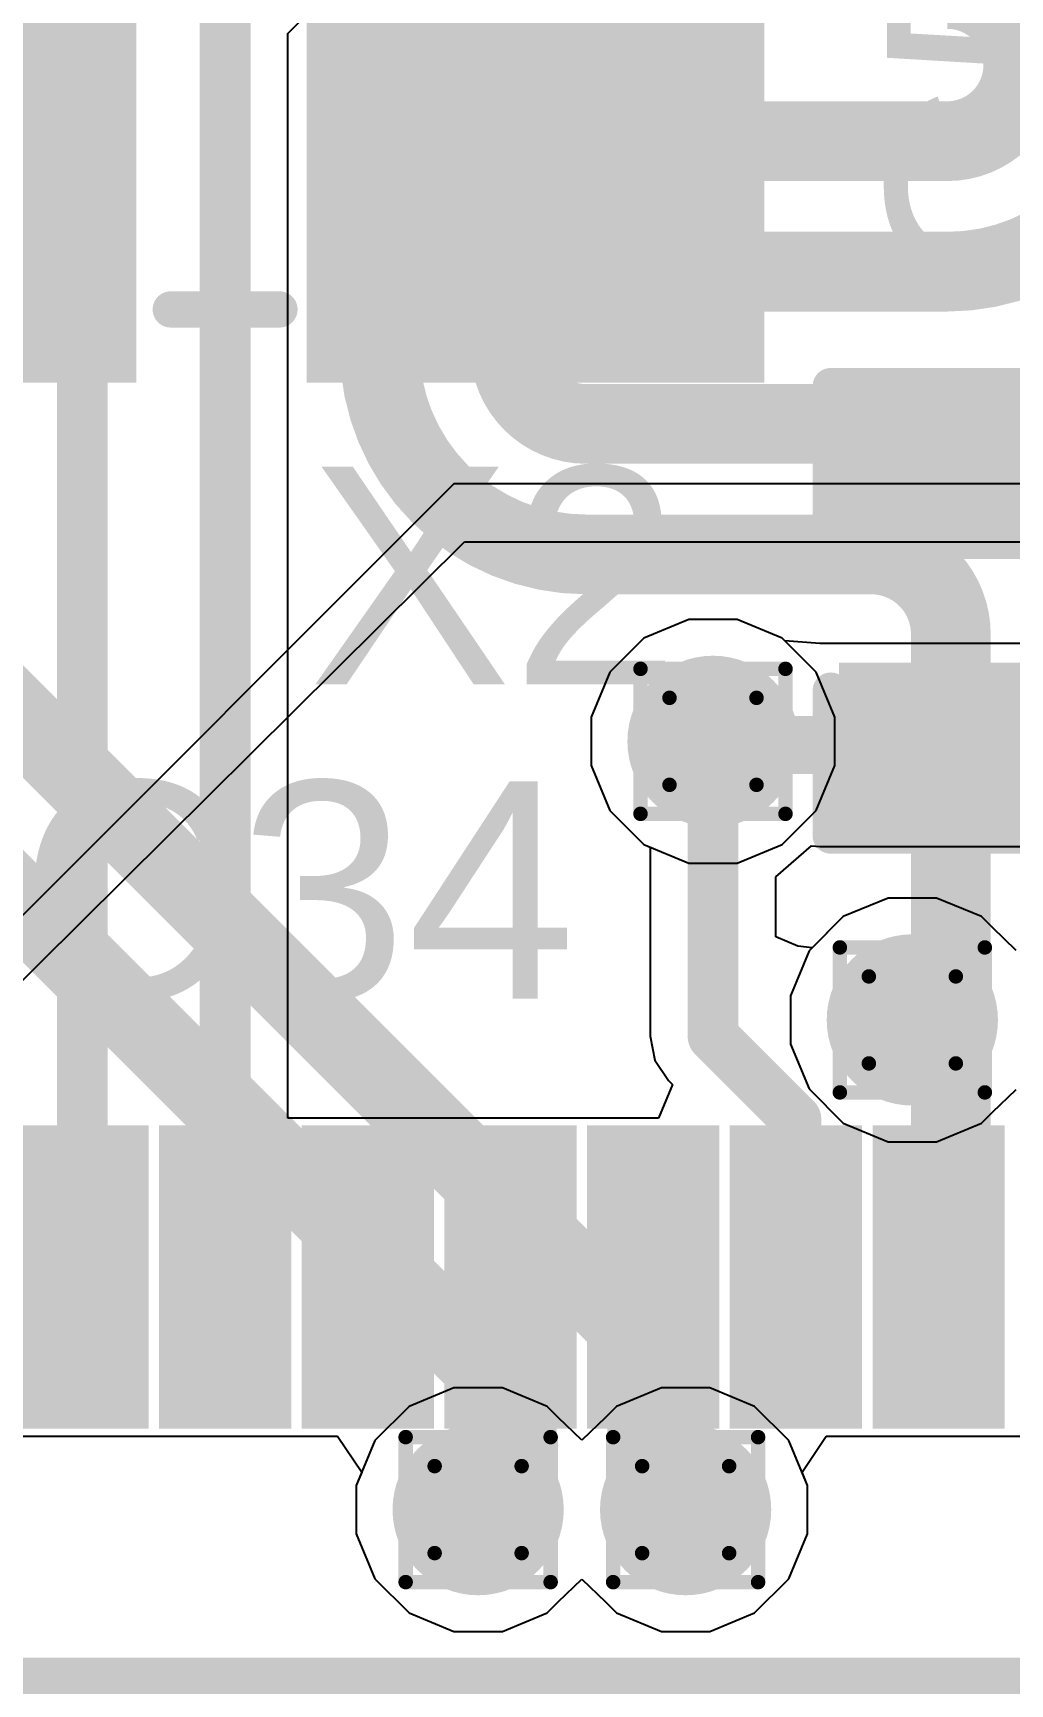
# Model space of a CAD drawing. Header units: inches. Extents: x -6 to 5433, y -4 to 5447.
# Drawn here: x 23.76 to 27.18, y 16.57 to 22.36 of the extents above; entities that cross this region are included whole.
import ezdxf

# ---------------------------------------------------------------- set-up
doc = ezdxf.new("R2010")
doc.units = ezdxf.units.IN
for name, color, linetype in [('Bottom Layer', 5, 'Continuous'), ('Drill Drawing', 1, 'Continuous'), ('Ground', 16, 'Continuous'), ('Power', 76, 'Continuous'), ('Top Layer', 1, 'Continuous'), ('Top Overlay', 2, 'Continuous'), ('Top Paste', 8, 'Continuous'), ('Top Solder', 216, 'Continuous'), ('Via Holes', 16, 'Continuous')]:
    doc.layers.add(name, color=color, linetype=linetype)
doc.styles.add('Arial', font='', dxfattribs={"height": 0.2})
doc.styles.get('Arial').set_extended_font_data('Arial')

# ---------------------------------------------------------------- blocks, each defined once
blk = doc.blocks.new('64_VQFN__9_9__22')
at = {"layer": 'Top Layer'}
for points in [[(-2.88, 4.865), (-2.62, 4.865), (-2.62, 4.005), (-2.88, 4.005)], [(-2.38, 4.865), (-2.12, 4.865), (-2.12, 4.005), (-2.38, 4.005)], [(-1.88, 4.865), (-1.62, 4.865), (-1.62, 4.005), (-1.88, 4.005)], [(-1.38, 4.865), (-1.12, 4.865), (-1.12, 4.005), (-1.38, 4.005)], [(-0.88, 4.865), (-0.62, 4.865), (-0.62, 4.005), (-0.88, 4.005)], [(-0.38, 4.865), (-0.12, 4.865), (-0.12, 4.005), (-0.38, 4.005)], [(0.12, 4.865), (0.38, 4.865), (0.38, 4.005), (0.12, 4.005)]]:
    blk.add_hatch(color=1, dxfattribs=at).paths.add_polyline_path(points)
at = {"layer": 'Top Paste'}
for points in [[(-2.88, 4.865), (-2.62, 4.865), (-2.62, 4.005), (-2.88, 4.005)], [(-2.38, 4.865), (-2.12, 4.865), (-2.12, 4.005), (-2.38, 4.005)], [(-1.88, 4.865), (-1.62, 4.865), (-1.62, 4.005), (-1.88, 4.005)], [(-1.38, 4.865), (-1.12, 4.865), (-1.12, 4.005), (-1.38, 4.005)], [(-0.88, 4.865), (-0.62, 4.865), (-0.62, 4.005), (-0.88, 4.005)], [(-0.38, 4.865), (-0.12, 4.865), (-0.12, 4.005), (-0.38, 4.005)], [(0.12, 4.865), (0.38, 4.865), (0.38, 4.005), (0.12, 4.005)]]:
    blk.add_hatch(color=8, dxfattribs=at).paths.add_polyline_path(points)
at = {"layer": 'Top Solder'}
for points in [[(-2.9816, 4.9666), (-2.5184, 4.9666), (-2.5184, 3.9034), (-2.9816, 3.9034)], [(-2.4816, 4.9666), (-2.0184, 4.9666), (-2.0184, 3.9034), (-2.4816, 3.9034)], [(-1.9816, 4.9666), (-1.5184, 4.9666), (-1.5184, 3.9034), (-1.9816, 3.9034)], [(-1.4816, 4.9666), (-1.0184, 4.9666), (-1.0184, 3.9034), (-1.4816, 3.9034)], [(-0.9816, 4.9666), (-0.5184, 4.9666), (-0.5184, 3.9034), (-0.9816, 3.9034)], [(-0.4816, 4.9666), (-0.0184, 4.9666), (-0.0184, 3.9034), (-0.4816, 3.9034)], [(0.0184, 4.9666), (0.4816, 4.9666), (0.4816, 3.9034), (0.0184, 3.9034)], [(-3.1016, 3.1016), (3.1016, 3.1016), (3.1016, -3.1016), (-3.1016, -3.1016)]]:
    blk.add_hatch(color=216, dxfattribs=at).paths.add_polyline_path(points)
blk = doc.blocks.new('SMD3225_4P_36')
at = {"layer": 'Top Layer'}
for points in [[(-1.8, 1.45), (-0.4, 1.45), (-0.4, 0.25), (-1.8, 0.25)], [(0.4, 1.45), (1.8, 1.45), (1.8, 0.25), (0.4, 0.25)], [(-1.8, -0.25), (-0.4, -0.25), (-0.4, -1.45), (-1.8, -1.45)], [(0.4, -0.25), (1.8, -0.25), (1.8, -1.45), (0.4, -1.45)]]:
    blk.add_hatch(color=1, dxfattribs=at).paths.add_polyline_path(points)
at = {"layer": 'Top Paste'}
for points in [[(-1.8, 1.45), (-0.4, 1.45), (-0.4, 0.25), (-1.8, 0.25)], [(0.4, 1.45), (1.8, 1.45), (1.8, 0.25), (0.4, 0.25)], [(-1.8, -0.25), (-0.4, -0.25), (-0.4, -1.45), (-1.8, -1.45)], [(0.4, -0.25), (1.8, -0.25), (1.8, -1.45), (0.4, -1.45)]]:
    blk.add_hatch(color=8, dxfattribs=at).paths.add_polyline_path(points)
at = {"layer": 'Top Solder'}
for points in [[(-1.9016, 1.5516), (-0.2984, 1.5516), (-0.2984, 0.1484), (-1.9016, 0.1484)], [(0.2984, 1.5516), (1.9016, 1.5516), (1.9016, 0.1484), (0.2984, 0.1484)], [(-1.9016, -0.1484), (-0.2984, -0.1484), (-0.2984, -1.5516), (-1.9016, -1.5516)], [(0.2984, -0.1484), (1.9016, -0.1484), (1.9016, -1.5516), (0.2984, -1.5516)]]:
    blk.add_hatch(color=216, dxfattribs=at).paths.add_polyline_path(points)
at = {"layer": 'Top Overlay'}
for points in [[(0.1778, 1.2954, 0.127, 0.127, 0), (-0.2032, 1.2954, 0.127, 0.127, 0)], [(-1.651, 0.0762, 0.127, 0.127, 0), (-1.651, -0.1016, 0.127, 0.127, 0)], [(1.651, 0.0762, 0.127, 0.127, 0), (1.651, -0.1016, 0.127, 0.127, 0)], [(-2.0828, -0.7112, 0.127, 0.127, 0), (-2.0828, -0.9652, 0.127, 0.127, 0)], [(-1.9558, -0.8382, 0.127, 0.127, 0), (-2.0828, -0.7112, 0.127, 0.127, 0)], [(-1.9558, -0.8382, 0.127, 0.127, 0), (-2.0828, -0.9652, 0.127, 0.127, 0)], [(0.1778, -1.2954, 0.127, 0.127, 0), (-0.2032, -1.2954, 0.127, 0.127, 0)]]:
    blk.add_lwpolyline(points, format="xyseb", dxfattribs=at)
for points in [[(-0.2349, 1.2954, 0.0635, 0.0635, 1), (-0.1714, 1.2954, 0.0635, 0.0635, 1)], [(0.1461, 1.2954, 0.0635, 0.0635, 1), (0.2095, 1.2954, 0.0635, 0.0635, 1)], [(-1.6827, 0.0762, 0.0635, 0.0635, 1), (-1.6193, 0.0762, 0.0635, 0.0635, 1)], [(1.6193, 0.0762, 0.0635, 0.0635, 1), (1.6827, 0.0762, 0.0635, 0.0635, 1)], [(-1.6827, -0.1016, 0.0635, 0.0635, 1), (-1.6193, -0.1016, 0.0635, 0.0635, 1)], [(1.6193, -0.1016, 0.0635, 0.0635, 1), (1.6827, -0.1016, 0.0635, 0.0635, 1)], [(-2.1145, -0.7112, 0.0635, 0.0635, 1), (-2.0511, -0.7112, 0.0635, 0.0635, 1)], [(-2.1145, -0.7112, 0.0635, 0.0635, 1), (-2.0511, -0.7112, 0.0635, 0.0635, 1)], [(-1.9875, -0.8382, 0.0635, 0.0635, 1), (-1.9241, -0.8382, 0.0635, 0.0635, 1)], [(-1.9875, -0.8382, 0.0635, 0.0635, 1), (-1.9241, -0.8382, 0.0635, 0.0635, 1)], [(-2.1145, -0.9652, 0.0635, 0.0635, 1), (-2.0511, -0.9652, 0.0635, 0.0635, 1)], [(-2.1145, -0.9652, 0.0635, 0.0635, 1), (-2.0511, -0.9652, 0.0635, 0.0635, 1)], [(-0.2349, -1.2954, 0.0635, 0.0635, 1), (-0.1714, -1.2954, 0.0635, 0.0635, 1)], [(0.1461, -1.2954, 0.0635, 0.0635, 1), (0.2095, -1.2954, 0.0635, 0.0635, 1)]]:
    blk.add_lwpolyline(points, format="xyseb", close=True, dxfattribs=at)
blk = doc.blocks.new('C___0402_179')
at = {"layer": 'Top Layer'}
for points in [[(-0.6985, -0.3175), (-0.6985, 0.3175), (-0.2413, 0.3175), (-0.2413, -0.3175)], [(0.2413, -0.3175), (0.2413, 0.3175), (0.6985, 0.3175), (0.6985, -0.3175)]]:
    blk.add_hatch(color=1, dxfattribs=at).paths.add_polyline_path(points)
at = {"layer": 'Top Paste'}
for points in [[(-0.6985, -0.3175), (-0.6985, 0.3175), (-0.2413, 0.3175), (-0.2413, -0.3175)], [(0.2413, -0.3175), (0.2413, 0.3175), (0.6985, 0.3175), (0.6985, -0.3175)]]:
    blk.add_hatch(color=8, dxfattribs=at).paths.add_polyline_path(points)
at = {"layer": 'Top Solder'}
for points in [[(-0.7585, -0.3775), (-0.7585, 0.3775), (-0.1813, 0.3775), (-0.1813, -0.3775)], [(0.1813, -0.3775), (0.1813, 0.3775), (0.7585, 0.3775), (0.7585, -0.3775)]]:
    blk.add_hatch(color=216, dxfattribs=at).paths.add_polyline_path(points)
at = {"layer": 'Top Overlay'}
for points in [[(-0.2794, 0.4064, 0.127, 0.127, 0), (-0.7874, 0.4064, 0.127, 0.127, 0)], [(-0.7874, -0.4064, 0.127, 0.127, 0), (-0.7874, 0.4064, 0.127, 0.127, 0)], [(0.7874, 0.4064, 0.127, 0.127, 0), (0.2794, 0.4064, 0.127, 0.127, 0)], [(0.7874, -0.4064, 0.127, 0.127, 0), (0.7874, 0.4064, 0.127, 0.127, 0)], [(-0.2794, -0.4064, 0.127, 0.127, 0), (-0.7874, -0.4064, 0.127, 0.127, 0)], [(0.7874, -0.4064, 0.127, 0.127, 0), (0.2794, -0.4064, 0.127, 0.127, 0)]]:
    blk.add_lwpolyline(points, format="xyseb", dxfattribs=at)
for points in [[(-0.8191, 0.4064, 0.0635, 0.0635, 1), (-0.7556, 0.4064, 0.0635, 0.0635, 1)], [(-0.8191, 0.4064, 0.0635, 0.0635, 1), (-0.7556, 0.4064, 0.0635, 0.0635, 1)], [(-0.3111, 0.4064, 0.0635, 0.0635, 1), (-0.2477, 0.4064, 0.0635, 0.0635, 1)], [(0.2477, 0.4064, 0.0635, 0.0635, 1), (0.3111, 0.4064, 0.0635, 0.0635, 1)], [(0.7556, 0.4064, 0.0635, 0.0635, 1), (0.8191, 0.4064, 0.0635, 0.0635, 1)], [(0.7556, 0.4064, 0.0635, 0.0635, 1), (0.8191, 0.4064, 0.0635, 0.0635, 1)], [(-0.8191, -0.4064, 0.0635, 0.0635, 1), (-0.7556, -0.4064, 0.0635, 0.0635, 1)], [(-0.8191, -0.4064, 0.0635, 0.0635, 1), (-0.7556, -0.4064, 0.0635, 0.0635, 1)], [(-0.3111, -0.4064, 0.0635, 0.0635, 1), (-0.2477, -0.4064, 0.0635, 0.0635, 1)], [(0.2477, -0.4064, 0.0635, 0.0635, 1), (0.3111, -0.4064, 0.0635, 0.0635, 1)], [(0.7556, -0.4064, 0.0635, 0.0635, 1), (0.8191, -0.4064, 0.0635, 0.0635, 1)], [(0.7556, -0.4064, 0.0635, 0.0635, 1), (0.8191, -0.4064, 0.0635, 0.0635, 1)]]:
    blk.add_lwpolyline(points, format="xyseb", close=True, dxfattribs=at)

msp = doc.modelspace()

# ---------------------------------------------------------------- hatches: boundary and pattern name
at = {"layer": 'Bottom Layer'}
h = msp.add_hatch(color=5, dxfattribs=at)
edge = h.paths.add_edge_path()
edge.add_arc((26.1391, 19.875), 0.3, 0, 360)
h = msp.add_hatch(color=5, dxfattribs=at)
edge = h.paths.add_edge_path()
edge.add_arc((26.8375, 18.8989), 0.3, 0, 360)
h = msp.add_hatch(color=5, dxfattribs=at)
edge = h.paths.add_edge_path()
edge.add_arc((25.3161, 17.1831), 0.3, 0, 360)
h = msp.add_hatch(color=5, dxfattribs=at)
edge = h.paths.add_edge_path()
edge.add_arc((26.0431, 17.1831), 0.3, 0, 360)
at = {"layer": 'Ground'}
h = msp.add_hatch(color=16, dxfattribs=at)
edge = h.paths.add_edge_path()
edge.add_arc((26.1391, 19.875), 0.3, 0, 360)
h = msp.add_hatch(color=16, dxfattribs=at)
edge = h.paths.add_edge_path()
edge.add_arc((26.8375, 18.8989), 0.3, 0, 360)
h = msp.add_hatch(color=16, dxfattribs=at)
edge = h.paths.add_edge_path()
edge.add_arc((25.3161, 17.1831), 0.3, 0, 360)
h = msp.add_hatch(color=16, dxfattribs=at)
edge = h.paths.add_edge_path()
edge.add_arc((26.0431, 17.1831), 0.3, 0, 360)
at = {"layer": 'Power'}
h = msp.add_hatch(color=76, dxfattribs=at)
edge = h.paths.add_edge_path()
edge.add_arc((26.1391, 19.875), 0.3, 0, 360)
h = msp.add_hatch(color=76, dxfattribs=at)
edge = h.paths.add_edge_path()
edge.add_arc((26.8375, 18.8989), 0.3, 0, 360)
h = msp.add_hatch(color=76, dxfattribs=at)
edge = h.paths.add_edge_path()
edge.add_arc((25.3161, 17.1831), 0.3, 0, 360)
h = msp.add_hatch(color=76, dxfattribs=at)
edge = h.paths.add_edge_path()
edge.add_arc((26.0431, 17.1831), 0.3, 0, 360)
at = {"layer": 'Top Layer'}
h = msp.add_hatch(color=1, dxfattribs=at)
edge = h.paths.add_edge_path()
edge.add_arc((26.1391, 19.875), 0.3, 0, 360)
h = msp.add_hatch(color=1, dxfattribs=at)
edge = h.paths.add_edge_path()
edge.add_arc((26.8375, 18.8989), 0.3, 0, 360)
h = msp.add_hatch(color=1, dxfattribs=at)
edge = h.paths.add_edge_path()
edge.add_arc((25.3161, 17.1831), 0.3, 0, 360)
h = msp.add_hatch(color=1, dxfattribs=at)
edge = h.paths.add_edge_path()
edge.add_arc((26.0431, 17.1831), 0.3, 0, 360)
at = {"layer": 'Via Holes'}
h = msp.add_hatch(color=7, dxfattribs=at)
edge = h.paths.add_edge_path()
edge.add_arc((26.1391, 19.875), 0.15, 0, 360)
h = msp.add_hatch(color=7, dxfattribs=at)
edge = h.paths.add_edge_path()
edge.add_arc((26.8375, 18.8989), 0.15, 0, 360)
h = msp.add_hatch(color=7, dxfattribs=at)
edge = h.paths.add_edge_path()
edge.add_arc((25.3161, 17.1831), 0.15, 0, 360)
h = msp.add_hatch(color=7, dxfattribs=at)
edge = h.paths.add_edge_path()
edge.add_arc((26.0431, 17.1831), 0.15, 0, 360)

# ---------------------------------------------------------------- linework, layer by layer
at = {"layer": 'Bottom Layer'}
for points in [[(26.9597, 22.9683, 0.2794, 0.2794, -1), (26.9597, 21.5205, 0.2794, 0.2794, 0)], [(26.9597, 22.5111, 0.2794, 0.2794, -1), (26.9597, 21.9777, 0.2794, 0.2794, 0)], [(25.6946, 20.5299, 0.2794, 0.2794, -1), (25.6946, 21.9777, 0.2794, 0.2794, 0)], [(25.6946, 21.9777, 0.2794, 0.2794, 0), (26.9597, 21.9777, 0.2794, 0.2794, 0)], [(22.1488, 21.5169, 0.2794, 0.2794, 0), (25.9082, 17.7574, 0.2794, 0.2794, 0)], [(25.6946, 20.9871, 0.2794, 0.2794, -1), (25.6946, 21.5205, 0.2794, 0.2794, 0)], [(25.6946, 21.5205, 0.2794, 0.2794, 0), (26.9597, 21.5205, 0.2794, 0.2794, 0)], [(21.6916, 21.3275, 0.2794, 0.2794, 0), (25.451, 17.5681, 0.2794, 0.2794, 0)], [(25.6946, 20.9871, 0.2794, 0.2794, 0), (26.693, 20.9871, 0.2794, 0.2794, 0)], [(26.693, 20.9871, 0.2794, 0.2794, -0.414214), (27.4296, 20.2505, 0.2794, 0.2794, 0)], [(25.6946, 20.5299, 0.2794, 0.2794, 0), (26.693, 20.5299, 0.2794, 0.2794, 0)], [(26.693, 20.5299, 0.2794, 0.2794, -0.414214), (26.9724, 20.2505, 0.2794, 0.2794, 0)], [(26.9724, 19.8822, 0.2794, 0.2794, 0), (26.9724, 20.2505, 0.2794, 0.2794, 0)], [(26.9724, 19.0338, 0.2794, 0.2794, 0), (26.9724, 19.8822, 0.2794, 0.2794, 0)], [(26.8375, 18.8989, 0.2794, 0.2794, 0), (26.9724, 19.0338, 0.2794, 0.2794, 0)], [(25.9082, 17.318, 0.2794, 0.2794, 0), (25.9082, 17.7574, 0.2794, 0.2794, 0)], [(25.451, 17.318, 0.2794, 0.2794, 0), (25.451, 17.5681, 0.2794, 0.2794, 0)], [(25.3161, 17.1831, 0.2794, 0.2794, 0), (25.451, 17.318, 0.2794, 0.2794, 0)], [(25.9082, 17.318, 0.2794, 0.2794, 0), (26.0431, 17.1831, 0.2794, 0.2794, 0)]]:
    msp.add_lwpolyline(points, format="xyseb", dxfattribs=at)
for points in [[(25.6248, 21.9777, 0.1397, 0.1397, 1), (25.7645, 21.9777, 0.1397, 0.1397, 1)], [(25.6248, 21.9777, 0.1397, 0.1397, 1), (25.7645, 21.9777, 0.1397, 0.1397, 1)], [(26.8899, 21.9777, 0.1397, 0.1397, 1), (27.0296, 21.9777, 0.1397, 0.1397, 1)], [(26.8899, 21.9777, 0.1397, 0.1397, 1), (27.0296, 21.9777, 0.1397, 0.1397, 1)], [(25.6248, 21.5205, 0.1397, 0.1397, 1), (25.7645, 21.5205, 0.1397, 0.1397, 1)], [(25.6248, 21.5205, 0.1397, 0.1397, 1), (25.7645, 21.5205, 0.1397, 0.1397, 1)], [(26.8899, 21.5205, 0.1397, 0.1397, 1), (27.0296, 21.5205, 0.1397, 0.1397, 1)], [(26.8899, 21.5205, 0.1397, 0.1397, 1), (27.0296, 21.5205, 0.1397, 0.1397, 1)], [(25.6248, 20.9871, 0.1397, 0.1397, 1), (25.7645, 20.9871, 0.1397, 0.1397, 1)], [(25.6248, 20.9871, 0.1397, 0.1397, 1), (25.7645, 20.9871, 0.1397, 0.1397, 1)], [(26.6232, 20.9871, 0.1397, 0.1397, 1), (26.7629, 20.9871, 0.1397, 0.1397, 1)], [(26.6232, 20.9871, 0.1397, 0.1397, 1), (26.7629, 20.9871, 0.1397, 0.1397, 1)], [(25.6248, 20.5299, 0.1397, 0.1397, 1), (25.7645, 20.5299, 0.1397, 0.1397, 1)], [(25.6248, 20.5299, 0.1397, 0.1397, 1), (25.7645, 20.5299, 0.1397, 0.1397, 1)], [(26.6232, 20.5299, 0.1397, 0.1397, 1), (26.7629, 20.5299, 0.1397, 0.1397, 1)], [(26.6232, 20.5299, 0.1397, 0.1397, 1), (26.7629, 20.5299, 0.1397, 0.1397, 1)], [(26.9026, 20.2505, 0.1397, 0.1397, 1), (27.0423, 20.2505, 0.1397, 0.1397, 1)], [(26.9026, 20.2505, 0.1397, 0.1397, 1), (27.0423, 20.2505, 0.1397, 0.1397, 1)], [(26.9026, 19.8822, 0.1397, 0.1397, 1), (27.0423, 19.8822, 0.1397, 0.1397, 1)], [(26.9026, 19.8822, 0.1397, 0.1397, 1), (27.0423, 19.8822, 0.1397, 0.1397, 1)], [(26.9026, 19.0338, 0.1397, 0.1397, 1), (27.0423, 19.0338, 0.1397, 0.1397, 1)], [(26.9026, 19.0338, 0.1397, 0.1397, 1), (27.0423, 19.0338, 0.1397, 0.1397, 1)], [(26.7677, 18.8989, 0.1397, 0.1397, 1), (26.9074, 18.8989, 0.1397, 0.1397, 1)], [(25.8384, 17.7574, 0.1397, 0.1397, 1), (25.9781, 17.7574, 0.1397, 0.1397, 1)], [(25.8384, 17.7574, 0.1397, 0.1397, 1), (25.9781, 17.7574, 0.1397, 0.1397, 1)], [(25.3812, 17.5681, 0.1397, 0.1397, 1), (25.5209, 17.5681, 0.1397, 0.1397, 1)], [(25.3812, 17.5681, 0.1397, 0.1397, 1), (25.5209, 17.5681, 0.1397, 0.1397, 1)], [(25.3812, 17.318, 0.1397, 0.1397, 1), (25.5209, 17.318, 0.1397, 0.1397, 1)], [(25.3812, 17.318, 0.1397, 0.1397, 1), (25.5209, 17.318, 0.1397, 0.1397, 1)], [(25.8384, 17.318, 0.1397, 0.1397, 1), (25.9781, 17.318, 0.1397, 0.1397, 1)], [(25.8384, 17.318, 0.1397, 0.1397, 1), (25.9781, 17.318, 0.1397, 0.1397, 1)], [(25.2463, 17.1831, 0.1397, 0.1397, 1), (25.386, 17.1831, 0.1397, 0.1397, 1)], [(25.9733, 17.1831, 0.1397, 0.1397, 1), (26.113, 17.1831, 0.1397, 0.1397, 1)]]:
    msp.add_lwpolyline(points, format="xyseb", close=True, dxfattribs=at)
at = {"layer": 'Drill Drawing'}
for points in [[(25.8851, 20.129, 0.0508, 0.0508, 0), (26.3931, 20.129, 0.0508, 0.0508, 0)], [(25.8851, 19.621, 0.0508, 0.0508, 0), (25.8851, 20.129, 0.0508, 0.0508, 0)], [(26.3931, 19.621, 0.0508, 0.0508, 0), (26.3931, 20.129, 0.0508, 0.0508, 0)], [(25.9867, 20.0274, 0.0508, 0.0508, 0), (26.2915, 20.0274, 0.0508, 0.0508, 0)], [(25.9867, 19.7226, 0.0508, 0.0508, 0), (25.9867, 20.0274, 0.0508, 0.0508, 0)], [(26.2915, 19.7226, 0.0508, 0.0508, 0), (26.2915, 20.0274, 0.0508, 0.0508, 0)], [(25.9867, 19.7226, 0.0508, 0.0508, 0), (26.2915, 19.7226, 0.0508, 0.0508, 0)], [(25.8851, 19.621, 0.0508, 0.0508, 0), (26.3931, 19.621, 0.0508, 0.0508, 0)], [(26.5835, 19.1529, 0.0508, 0.0508, 0), (27.0915, 19.1529, 0.0508, 0.0508, 0)], [(26.5835, 18.6449, 0.0508, 0.0508, 0), (26.5835, 19.1529, 0.0508, 0.0508, 0)], [(27.0915, 18.6449, 0.0508, 0.0508, 0), (27.0915, 19.1529, 0.0508, 0.0508, 0)], [(26.6851, 19.0513, 0.0508, 0.0508, 0), (26.9899, 19.0513, 0.0508, 0.0508, 0)], [(26.6851, 18.7465, 0.0508, 0.0508, 0), (26.6851, 19.0513, 0.0508, 0.0508, 0)], [(26.9899, 18.7465, 0.0508, 0.0508, 0), (26.9899, 19.0513, 0.0508, 0.0508, 0)], [(26.6851, 18.7465, 0.0508, 0.0508, 0), (26.9899, 18.7465, 0.0508, 0.0508, 0)], [(26.5835, 18.6449, 0.0508, 0.0508, 0), (27.0915, 18.6449, 0.0508, 0.0508, 0)], [(25.0621, 17.4371, 0.0508, 0.0508, 0), (25.5701, 17.4371, 0.0508, 0.0508, 0)], [(25.0621, 16.9291, 0.0508, 0.0508, 0), (25.0621, 17.4371, 0.0508, 0.0508, 0)], [(25.5701, 16.9291, 0.0508, 0.0508, 0), (25.5701, 17.4371, 0.0508, 0.0508, 0)], [(25.7891, 17.4371, 0.0508, 0.0508, 0), (26.2971, 17.4371, 0.0508, 0.0508, 0)], [(25.7891, 16.9291, 0.0508, 0.0508, 0), (25.7891, 17.4371, 0.0508, 0.0508, 0)], [(26.2971, 16.9291, 0.0508, 0.0508, 0), (26.2971, 17.4371, 0.0508, 0.0508, 0)], [(25.1637, 17.3355, 0.0508, 0.0508, 0), (25.4685, 17.3355, 0.0508, 0.0508, 0)], [(25.1637, 17.0307, 0.0508, 0.0508, 0), (25.1637, 17.3355, 0.0508, 0.0508, 0)], [(25.4685, 17.0307, 0.0508, 0.0508, 0), (25.4685, 17.3355, 0.0508, 0.0508, 0)], [(25.8907, 17.3355, 0.0508, 0.0508, 0), (26.1955, 17.3355, 0.0508, 0.0508, 0)], [(25.8907, 17.0307, 0.0508, 0.0508, 0), (25.8907, 17.3355, 0.0508, 0.0508, 0)], [(26.1955, 17.0307, 0.0508, 0.0508, 0), (26.1955, 17.3355, 0.0508, 0.0508, 0)], [(25.1637, 17.0307, 0.0508, 0.0508, 0), (25.4685, 17.0307, 0.0508, 0.0508, 0)], [(25.8907, 17.0307, 0.0508, 0.0508, 0), (26.1955, 17.0307, 0.0508, 0.0508, 0)], [(25.0621, 16.9291, 0.0508, 0.0508, 0), (25.5701, 16.9291, 0.0508, 0.0508, 0)], [(25.7891, 16.9291, 0.0508, 0.0508, 0), (26.2971, 16.9291, 0.0508, 0.0508, 0)]]:
    msp.add_lwpolyline(points, format="xyseb", dxfattribs=at)
for points in [[(25.8724, 20.129, 0.0254, 0.0254, 1), (25.8978, 20.129, 0.0254, 0.0254, 1)], [(25.8724, 20.129, 0.0254, 0.0254, 1), (25.8978, 20.129, 0.0254, 0.0254, 1)], [(26.3804, 20.129, 0.0254, 0.0254, 1), (26.4058, 20.129, 0.0254, 0.0254, 1)], [(26.3804, 20.129, 0.0254, 0.0254, 1), (26.4058, 20.129, 0.0254, 0.0254, 1)], [(25.974, 20.0274, 0.0254, 0.0254, 1), (25.9994, 20.0274, 0.0254, 0.0254, 1)], [(25.974, 20.0274, 0.0254, 0.0254, 1), (25.9994, 20.0274, 0.0254, 0.0254, 1)], [(26.2788, 20.0274, 0.0254, 0.0254, 1), (26.3042, 20.0274, 0.0254, 0.0254, 1)], [(26.2788, 20.0274, 0.0254, 0.0254, 1), (26.3042, 20.0274, 0.0254, 0.0254, 1)], [(25.974, 19.7226, 0.0254, 0.0254, 1), (25.9994, 19.7226, 0.0254, 0.0254, 1)], [(25.974, 19.7226, 0.0254, 0.0254, 1), (25.9994, 19.7226, 0.0254, 0.0254, 1)], [(26.2788, 19.7226, 0.0254, 0.0254, 1), (26.3042, 19.7226, 0.0254, 0.0254, 1)], [(26.2788, 19.7226, 0.0254, 0.0254, 1), (26.3042, 19.7226, 0.0254, 0.0254, 1)], [(25.8724, 19.621, 0.0254, 0.0254, 1), (25.8978, 19.621, 0.0254, 0.0254, 1)], [(25.8724, 19.621, 0.0254, 0.0254, 1), (25.8978, 19.621, 0.0254, 0.0254, 1)], [(26.3804, 19.621, 0.0254, 0.0254, 1), (26.4058, 19.621, 0.0254, 0.0254, 1)], [(26.3804, 19.621, 0.0254, 0.0254, 1), (26.4058, 19.621, 0.0254, 0.0254, 1)], [(26.5708, 19.1529, 0.0254, 0.0254, 1), (26.5962, 19.1529, 0.0254, 0.0254, 1)], [(26.5708, 19.1529, 0.0254, 0.0254, 1), (26.5962, 19.1529, 0.0254, 0.0254, 1)], [(27.0788, 19.1529, 0.0254, 0.0254, 1), (27.1042, 19.1529, 0.0254, 0.0254, 1)], [(27.0788, 19.1529, 0.0254, 0.0254, 1), (27.1042, 19.1529, 0.0254, 0.0254, 1)], [(26.6724, 19.0513, 0.0254, 0.0254, 1), (26.6978, 19.0513, 0.0254, 0.0254, 1)], [(26.6724, 19.0513, 0.0254, 0.0254, 1), (26.6978, 19.0513, 0.0254, 0.0254, 1)], [(26.9772, 19.0513, 0.0254, 0.0254, 1), (27.0026, 19.0513, 0.0254, 0.0254, 1)], [(26.9772, 19.0513, 0.0254, 0.0254, 1), (27.0026, 19.0513, 0.0254, 0.0254, 1)], [(26.6724, 18.7465, 0.0254, 0.0254, 1), (26.6978, 18.7465, 0.0254, 0.0254, 1)], [(26.6724, 18.7465, 0.0254, 0.0254, 1), (26.6978, 18.7465, 0.0254, 0.0254, 1)], [(26.9772, 18.7465, 0.0254, 0.0254, 1), (27.0026, 18.7465, 0.0254, 0.0254, 1)], [(26.9772, 18.7465, 0.0254, 0.0254, 1), (27.0026, 18.7465, 0.0254, 0.0254, 1)], [(26.5708, 18.6449, 0.0254, 0.0254, 1), (26.5962, 18.6449, 0.0254, 0.0254, 1)], [(26.5708, 18.6449, 0.0254, 0.0254, 1), (26.5962, 18.6449, 0.0254, 0.0254, 1)], [(27.0788, 18.6449, 0.0254, 0.0254, 1), (27.1042, 18.6449, 0.0254, 0.0254, 1)], [(27.0788, 18.6449, 0.0254, 0.0254, 1), (27.1042, 18.6449, 0.0254, 0.0254, 1)], [(25.0494, 17.4371, 0.0254, 0.0254, 1), (25.0748, 17.4371, 0.0254, 0.0254, 1)], [(25.0494, 17.4371, 0.0254, 0.0254, 1), (25.0748, 17.4371, 0.0254, 0.0254, 1)], [(25.5574, 17.4371, 0.0254, 0.0254, 1), (25.5828, 17.4371, 0.0254, 0.0254, 1)], [(25.5574, 17.4371, 0.0254, 0.0254, 1), (25.5828, 17.4371, 0.0254, 0.0254, 1)], [(25.7764, 17.4371, 0.0254, 0.0254, 1), (25.8018, 17.4371, 0.0254, 0.0254, 1)], [(25.7764, 17.4371, 0.0254, 0.0254, 1), (25.8018, 17.4371, 0.0254, 0.0254, 1)], [(26.2844, 17.4371, 0.0254, 0.0254, 1), (26.3098, 17.4371, 0.0254, 0.0254, 1)], [(26.2844, 17.4371, 0.0254, 0.0254, 1), (26.3098, 17.4371, 0.0254, 0.0254, 1)], [(25.151, 17.3355, 0.0254, 0.0254, 1), (25.1764, 17.3355, 0.0254, 0.0254, 1)], [(25.151, 17.3355, 0.0254, 0.0254, 1), (25.1764, 17.3355, 0.0254, 0.0254, 1)], [(25.4558, 17.3355, 0.0254, 0.0254, 1), (25.4812, 17.3355, 0.0254, 0.0254, 1)], [(25.4558, 17.3355, 0.0254, 0.0254, 1), (25.4812, 17.3355, 0.0254, 0.0254, 1)], [(25.878, 17.3355, 0.0254, 0.0254, 1), (25.9034, 17.3355, 0.0254, 0.0254, 1)], [(25.878, 17.3355, 0.0254, 0.0254, 1), (25.9034, 17.3355, 0.0254, 0.0254, 1)], [(26.1828, 17.3355, 0.0254, 0.0254, 1), (26.2082, 17.3355, 0.0254, 0.0254, 1)], [(26.1828, 17.3355, 0.0254, 0.0254, 1), (26.2082, 17.3355, 0.0254, 0.0254, 1)], [(25.151, 17.0307, 0.0254, 0.0254, 1), (25.1764, 17.0307, 0.0254, 0.0254, 1)], [(25.151, 17.0307, 0.0254, 0.0254, 1), (25.1764, 17.0307, 0.0254, 0.0254, 1)], [(25.4558, 17.0307, 0.0254, 0.0254, 1), (25.4812, 17.0307, 0.0254, 0.0254, 1)], [(25.4558, 17.0307, 0.0254, 0.0254, 1), (25.4812, 17.0307, 0.0254, 0.0254, 1)], [(25.878, 17.0307, 0.0254, 0.0254, 1), (25.9034, 17.0307, 0.0254, 0.0254, 1)], [(25.878, 17.0307, 0.0254, 0.0254, 1), (25.9034, 17.0307, 0.0254, 0.0254, 1)], [(26.1828, 17.0307, 0.0254, 0.0254, 1), (26.2082, 17.0307, 0.0254, 0.0254, 1)], [(26.1828, 17.0307, 0.0254, 0.0254, 1), (26.2082, 17.0307, 0.0254, 0.0254, 1)], [(25.0494, 16.9291, 0.0254, 0.0254, 1), (25.0748, 16.9291, 0.0254, 0.0254, 1)], [(25.0494, 16.9291, 0.0254, 0.0254, 1), (25.0748, 16.9291, 0.0254, 0.0254, 1)], [(25.5574, 16.9291, 0.0254, 0.0254, 1), (25.5828, 16.9291, 0.0254, 0.0254, 1)], [(25.5574, 16.9291, 0.0254, 0.0254, 1), (25.5828, 16.9291, 0.0254, 0.0254, 1)], [(25.7764, 16.9291, 0.0254, 0.0254, 1), (25.8018, 16.9291, 0.0254, 0.0254, 1)], [(25.7764, 16.9291, 0.0254, 0.0254, 1), (25.8018, 16.9291, 0.0254, 0.0254, 1)], [(26.2844, 16.9291, 0.0254, 0.0254, 1), (26.3098, 16.9291, 0.0254, 0.0254, 1)], [(26.2844, 16.9291, 0.0254, 0.0254, 1), (26.3098, 16.9291, 0.0254, 0.0254, 1)]]:
    msp.add_lwpolyline(points, format="xyseb", close=True, dxfattribs=at)
at = {"layer": 'Ground'}
for p, q in [((26.0542, 20.302), (25.8972, 20.2369)), ((26.224, 20.302), (26.0542, 20.302)), ((26.381, 20.2369), (26.224, 20.302)), ((25.8972, 20.2369), (25.7771, 20.1168)), ((26.5011, 20.1168), (26.381, 20.2369)), ((25.7771, 20.1168), (25.7121, 19.9599)), ((26.5661, 19.9599), (26.5011, 20.1168)), ((25.7121, 19.9599), (25.7121, 19.79)), ((26.5661, 19.79), (26.5661, 19.9599)), ((25.7121, 19.79), (25.7771, 19.6331)), ((26.5011, 19.6331), (26.5661, 19.79)), ((25.7771, 19.6331), (25.8972, 19.513)), ((26.381, 19.513), (26.5011, 19.6331)), ((25.8972, 19.513), (26.0542, 19.448)), ((26.224, 19.448), (26.381, 19.513)), ((26.0542, 19.448), (26.224, 19.448)), ((26.7526, 19.3259), (26.5957, 19.2609)), ((26.9225, 19.3259), (26.7526, 19.3259)), ((27.0794, 19.2609), (26.9225, 19.3259)), ((26.5957, 19.2609), (26.4756, 19.1408)), ((27.1181, 19.2222), (27.0794, 19.2609)), ((27.201, 19.1422), (27.1181, 19.2222)), ((26.4756, 19.1408), (26.4105, 18.9838)), ((26.4105, 18.9838), (26.4105, 18.814)), ((26.4105, 18.814), (26.4756, 18.657)), ((26.4756, 18.657), (26.5957, 18.5369)), ((27.1181, 18.5756), (27.201, 18.6556)), ((27.0794, 18.5369), (27.1181, 18.5756)), ((26.5957, 18.5369), (26.7526, 18.4719)), ((26.9225, 18.4719), (27.0794, 18.5369)), ((26.7526, 18.4719), (26.9225, 18.4719)), ((25.2312, 17.6101), (25.0743, 17.545)), ((25.4011, 17.6101), (25.2312, 17.6101)), ((25.558, 17.545), (25.4011, 17.6101)), ((25.9582, 17.6101), (25.8013, 17.545)), ((26.1281, 17.6101), (25.9582, 17.6101)), ((26.285, 17.545), (26.1281, 17.6101)), ((25.0743, 17.545), (24.9541, 17.4249)), ((25.5967, 17.5064), (25.558, 17.545)), ((25.8013, 17.545), (25.7626, 17.5064)), ((26.4051, 17.4249), (26.285, 17.545)), ((25.6796, 17.4264), (25.5967, 17.5064)), ((25.7626, 17.5064), (25.6796, 17.4264)), ((24.9541, 17.4249), (24.8891, 17.268)), ((26.4701, 17.268), (26.4051, 17.4249)), ((24.8891, 17.268), (24.8891, 17.0981)), ((26.4701, 17.0981), (26.4701, 17.268)), ((24.8891, 17.0981), (24.9541, 16.9412)), ((26.4051, 16.9412), (26.4701, 17.0981)), ((24.9541, 16.9412), (25.0743, 16.8211)), ((25.5967, 16.8597), (25.6796, 16.9397)), ((25.6796, 16.9397), (25.7626, 16.8597)), ((26.285, 16.8211), (26.4051, 16.9412)), ((25.558, 16.8211), (25.5967, 16.8597)), ((25.7626, 16.8597), (25.8013, 16.8211)), ((25.0743, 16.8211), (25.2312, 16.7561)), ((25.4011, 16.7561), (25.558, 16.8211)), ((25.8013, 16.8211), (25.9582, 16.7561)), ((26.1281, 16.7561), (26.285, 16.8211)), ((25.2312, 16.7561), (25.4011, 16.7561)), ((25.9582, 16.7561), (26.1281, 16.7561))]:
    msp.add_line(p, q, dxfattribs=at)
at = {"layer": 'Power'}
for p, q in [((25.2312, 20.777), (22.2758, 17.8216)), ((27.7255, 20.777), (25.2312, 20.777)), ((22.479, 17.8073), (25.268, 20.5735)), ((25.268, 20.5735), (30.6846, 20.5735)), ((26.7526, 19.3259), (26.5957, 19.2609)), ((26.9225, 19.3259), (26.7526, 19.3259)), ((27.0794, 19.2609), (26.9225, 19.3259)), ((26.5957, 19.2609), (26.4756, 19.1408)), ((27.1181, 19.2222), (27.0794, 19.2609)), ((27.201, 19.1422), (27.1181, 19.2222)), ((26.4756, 19.1408), (26.4105, 18.9838)), ((26.4105, 18.9838), (26.4105, 18.814)), ((26.4105, 18.814), (26.4756, 18.657)), ((26.4756, 18.657), (26.5957, 18.5369)), ((27.1181, 18.5756), (27.201, 18.6556)), ((27.0794, 18.5369), (27.1181, 18.5756)), ((26.5957, 18.5369), (26.7526, 18.4719)), ((26.9225, 18.4719), (27.0794, 18.5369)), ((26.7526, 18.4719), (26.9225, 18.4719)), ((25.2312, 17.6101), (25.0743, 17.545)), ((25.4011, 17.6101), (25.2312, 17.6101)), ((25.558, 17.545), (25.4011, 17.6101)), ((25.9582, 17.6101), (25.8013, 17.545)), ((26.1281, 17.6101), (25.9582, 17.6101)), ((26.285, 17.545), (26.1281, 17.6101)), ((25.0743, 17.545), (24.9541, 17.4249)), ((25.5967, 17.5064), (25.558, 17.545)), ((25.8013, 17.545), (25.7626, 17.5064)), ((26.4051, 17.4249), (26.285, 17.545)), ((25.6796, 17.4264), (25.5967, 17.5064)), ((25.7626, 17.5064), (25.6796, 17.4264)), ((24.9541, 17.4249), (24.8891, 17.268)), ((26.4701, 17.268), (26.4051, 17.4249)), ((24.8891, 17.268), (24.8891, 17.0981)), ((26.4701, 17.0981), (26.4701, 17.268)), ((24.8891, 17.0981), (24.9541, 16.9412)), ((26.4051, 16.9412), (26.4701, 17.0981)), ((24.9541, 16.9412), (25.0743, 16.8211)), ((25.5967, 16.8597), (25.6796, 16.9397)), ((25.6796, 16.9397), (25.7626, 16.8597)), ((26.285, 16.8211), (26.4051, 16.9412)), ((25.558, 16.8211), (25.5967, 16.8597)), ((25.7626, 16.8597), (25.8013, 16.8211)), ((25.0743, 16.8211), (25.2312, 16.7561)), ((25.4011, 16.7561), (25.558, 16.8211)), ((25.8013, 16.8211), (25.9582, 16.7561)), ((26.1281, 16.7561), (26.285, 16.8211)), ((25.2312, 16.7561), (25.4011, 16.7561)), ((25.9582, 16.7561), (26.1281, 16.7561))]:
    msp.add_line(p, q, dxfattribs=at)
at = {"layer": 'Top Layer'}
for p, q in [((24.6498, 22.3552), (25.1011, 22.8066)), ((24.6498, 18.5551), (24.6498, 22.3552)), ((26.0542, 20.302), (25.8972, 20.2369)), ((26.224, 20.302), (26.0542, 20.302)), ((26.381, 20.2369), (26.224, 20.302)), ((25.8972, 20.2369), (25.7771, 20.1168)), ((26.3905, 20.2274), (26.381, 20.2369)), ((26.5135, 20.2179), (26.3905, 20.2274)), ((27.4025, 20.2179), (26.5135, 20.2179)), ((26.5135, 20.2179), (26.5135, 20.2179)), ((26.5135, 20.2179), (26.5135, 20.2179)), ((25.7771, 20.1168), (25.7121, 19.9599)), ((25.7121, 19.9599), (25.7121, 19.79)), ((25.7121, 19.79), (25.7771, 19.6331)), ((25.7771, 19.6331), (25.8972, 19.513)), ((25.8972, 19.513), (25.919, 19.504)), ((25.919, 19.504), (25.919, 18.8417)), ((26.3592, 19.4002), (26.484, 19.5094)), ((26.484, 19.5094), (26.5135, 19.5067)), ((26.5135, 19.5067), (26.5135, 19.5067)), ((26.5135, 19.5067), (27.4025, 19.5067)), ((26.3592, 19.1904), (26.3592, 19.4002)), ((26.7526, 19.3259), (26.5957, 19.2609)), ((26.9225, 19.3259), (26.7526, 19.3259)), ((27.0794, 19.2609), (26.9225, 19.3259)), ((26.5957, 19.2609), (26.4862, 19.1515)), ((27.1181, 19.2222), (27.0794, 19.2609)), ((27.201, 19.1422), (27.1181, 19.2222)), ((26.4367, 19.1574), (26.3592, 19.1904)), ((26.4862, 19.1515), (26.4367, 19.1574)), ((25.919, 18.8417), (25.9357, 18.7575)), ((25.9357, 18.7575), (25.9835, 18.6861)), ((25.9835, 18.6861), (25.9971, 18.6724)), ((25.9971, 18.6724), (25.9485, 18.5551)), ((25.9485, 18.5551), (24.6498, 18.5551)), ((22.8016, 17.4411), (24.8234, 17.4411)), ((24.8234, 17.4411), (24.9082, 17.3141)), ((26.4511, 17.3141), (26.5359, 17.4411)), ((26.5359, 17.4411), (27.3234, 17.4411)), ((24.9082, 17.3141), (24.8891, 17.268)), ((26.4701, 17.268), (26.4511, 17.3141)), ((24.8891, 17.268), (24.8891, 17.0981)), ((26.4701, 17.0981), (26.4701, 17.268)), ((24.8891, 17.0981), (24.9541, 16.9412)), ((26.4051, 16.9412), (26.4701, 17.0981)), ((24.9541, 16.9412), (25.0743, 16.8211)), ((25.5967, 16.8597), (25.6796, 16.9397)), ((25.6796, 16.9397), (25.7626, 16.8597)), ((26.285, 16.8211), (26.4051, 16.9412)), ((25.558, 16.8211), (25.5967, 16.8597)), ((25.7626, 16.8597), (25.8013, 16.8211)), ((25.0743, 16.8211), (25.2312, 16.7561)), ((25.4011, 16.7561), (25.558, 16.8211)), ((25.8013, 16.8211), (25.9582, 16.7561)), ((26.1281, 16.7561), (26.285, 16.8211)), ((25.2312, 16.7561), (25.4011, 16.7561)), ((25.9582, 16.7561), (26.1281, 16.7561))]:
    msp.add_line(p, q, dxfattribs=at)
for points in [[(24.4296, 17.9981, 0.1778, 0.1778, 0), (24.4296, 22.4464, 0.1778, 0.1778, 0)], [(23.3168, 21.8336, 0.1778, 0.1778, 0), (23.9296, 21.2208, 0.1778, 0.1778, 0)], [(23.9296, 17.9981, 0.1778, 0.1778, 0), (23.9296, 21.2208, 0.1778, 0.1778, 0)], [(26.1391, 19.7734, 0.2032, 0.2032, 0), (26.228, 19.8623, 0.2032, 0.2032, 0)], [(26.228, 19.8623, 0.2032, 0.2032, 0), (26.958, 19.8623, 0.2032, 0.2032, 0)], [(26.1391, 18.8417, 0.1778, 0.1778, 0), (26.1391, 19.7734, 0.1778, 0.1778, 0)], [(26.8375, 18.8989, 0.2794, 0.2794, 0), (26.9724, 18.764, 0.2794, 0.2794, 0)], [(26.1391, 18.8417, 0.1778, 0.1778, 0), (26.4296, 18.5512, 0.1778, 0.1778, 0)], [(26.9724, 18.0409, 0.2794, 0.2794, 0), (26.9724, 18.764, 0.2794, 0.2794, 0)], [(26.4296, 17.9981, 0.1778, 0.1778, 0), (26.4296, 18.5512, 0.1778, 0.1778, 0)], [(26.9296, 17.9981, 0.2794, 0.2794, 0), (26.9724, 18.0409, 0.2794, 0.2794, 0)], [(25.4296, 17.2966, 0.2794, 0.2794, 0), (25.4296, 17.9981, 0.2794, 0.2794, 0)], [(25.9296, 17.2966, 0.2794, 0.2794, 0), (25.9296, 17.9981, 0.2794, 0.2794, 0)], [(25.3161, 17.1831, 0.2794, 0.2794, 0), (25.4296, 17.2966, 0.2794, 0.2794, 0)], [(25.9296, 17.2966, 0.2794, 0.2794, 0), (26.0431, 17.1831, 0.2794, 0.2794, 0)]]:
    msp.add_lwpolyline(points, format="xyseb", dxfattribs=at)
for points in [[(23.8852, 21.2208, 0.0889, 0.0889, 1), (23.9741, 21.2208, 0.0889, 0.0889, 1)], [(23.8852, 21.2208, 0.0889, 0.0889, 1), (23.9741, 21.2208, 0.0889, 0.0889, 1)], [(26.1772, 19.8623, 0.1016, 0.1016, 1), (26.2788, 19.8623, 0.1016, 0.1016, 1)], [(26.1772, 19.8623, 0.1016, 0.1016, 1), (26.2788, 19.8623, 0.1016, 0.1016, 1)], [(26.9072, 19.8623, 0.1016, 0.1016, 1), (27.0088, 19.8623, 0.1016, 0.1016, 1)], [(26.0883, 19.7734, 0.1016, 0.1016, 1), (26.1899, 19.7734, 0.1016, 0.1016, 1)], [(26.0947, 19.7734, 0.0889, 0.0889, 1), (26.1836, 19.7734, 0.0889, 0.0889, 1)], [(26.7677, 18.8989, 0.1397, 0.1397, 1), (26.9074, 18.8989, 0.1397, 0.1397, 1)], [(26.0947, 18.8417, 0.0889, 0.0889, 1), (26.1836, 18.8417, 0.0889, 0.0889, 1)], [(26.0947, 18.8417, 0.0889, 0.0889, 1), (26.1836, 18.8417, 0.0889, 0.0889, 1)], [(26.9026, 18.764, 0.1397, 0.1397, 1), (27.0423, 18.764, 0.1397, 0.1397, 1)], [(26.9026, 18.764, 0.1397, 0.1397, 1), (27.0423, 18.764, 0.1397, 0.1397, 1)], [(26.3852, 18.5512, 0.0889, 0.0889, 1), (26.4741, 18.5512, 0.0889, 0.0889, 1)], [(26.3852, 18.5512, 0.0889, 0.0889, 1), (26.4741, 18.5512, 0.0889, 0.0889, 1)], [(26.9026, 18.0409, 0.1397, 0.1397, 1), (27.0423, 18.0409, 0.1397, 0.1397, 1)], [(26.9026, 18.0409, 0.1397, 0.1397, 1), (27.0423, 18.0409, 0.1397, 0.1397, 1)], [(25.3598, 17.9981, 0.1397, 0.1397, 1), (25.4995, 17.9981, 0.1397, 0.1397, 1)], [(25.8598, 17.9981, 0.1397, 0.1397, 1), (25.9995, 17.9981, 0.1397, 0.1397, 1)], [(26.8598, 17.9981, 0.1397, 0.1397, 1), (26.9995, 17.9981, 0.1397, 0.1397, 1)], [(23.8852, 17.9981, 0.0889, 0.0889, 1), (23.9741, 17.9981, 0.0889, 0.0889, 1)], [(24.3852, 17.9981, 0.0889, 0.0889, 1), (24.4741, 17.9981, 0.0889, 0.0889, 1)], [(26.3852, 17.9981, 0.0889, 0.0889, 1), (26.4741, 17.9981, 0.0889, 0.0889, 1)], [(25.3598, 17.2966, 0.1397, 0.1397, 1), (25.4995, 17.2966, 0.1397, 0.1397, 1)], [(25.3598, 17.2966, 0.1397, 0.1397, 1), (25.4995, 17.2966, 0.1397, 0.1397, 1)], [(25.8598, 17.2966, 0.1397, 0.1397, 1), (25.9995, 17.2966, 0.1397, 0.1397, 1)], [(25.8598, 17.2966, 0.1397, 0.1397, 1), (25.9995, 17.2966, 0.1397, 0.1397, 1)], [(25.2463, 17.1831, 0.1397, 0.1397, 1), (25.386, 17.1831, 0.1397, 0.1397, 1)], [(25.9733, 17.1831, 0.1397, 0.1397, 1), (26.113, 17.1831, 0.1397, 0.1397, 1)]]:
    msp.add_lwpolyline(points, format="xyseb", close=True, dxfattribs=at)

# ---------------------------------------------------------------- block references
for name, p, rotation in [('SMD3225_4P_36', (24.4168, 22.6836), 180), ('C___0402_179', (26.958, 20.3322), 270)]:
    msp.add_blockref(name, p, dxfattribs=dict(rotation=rotation))
msp.add_blockref('64_VQFN__9_9__22', (26.6796, 13.5631))

# ---------------------------------------------------------------- texts
at = {"layer": 'Top Overlay', "style": 'Arial'}
msp.add_text('C55', height=0.762, rotation=90, dxfattribs=at).set_placement((27.5107, 21.4129))
for s, p in [('X2', (24.7221, 20.0752)), ('C34', (23.7065, 18.9732))]:
    msp.add_text(s, height=0.762, dxfattribs=at).set_placement(p)

doc.saveas('drawing.dxf')
